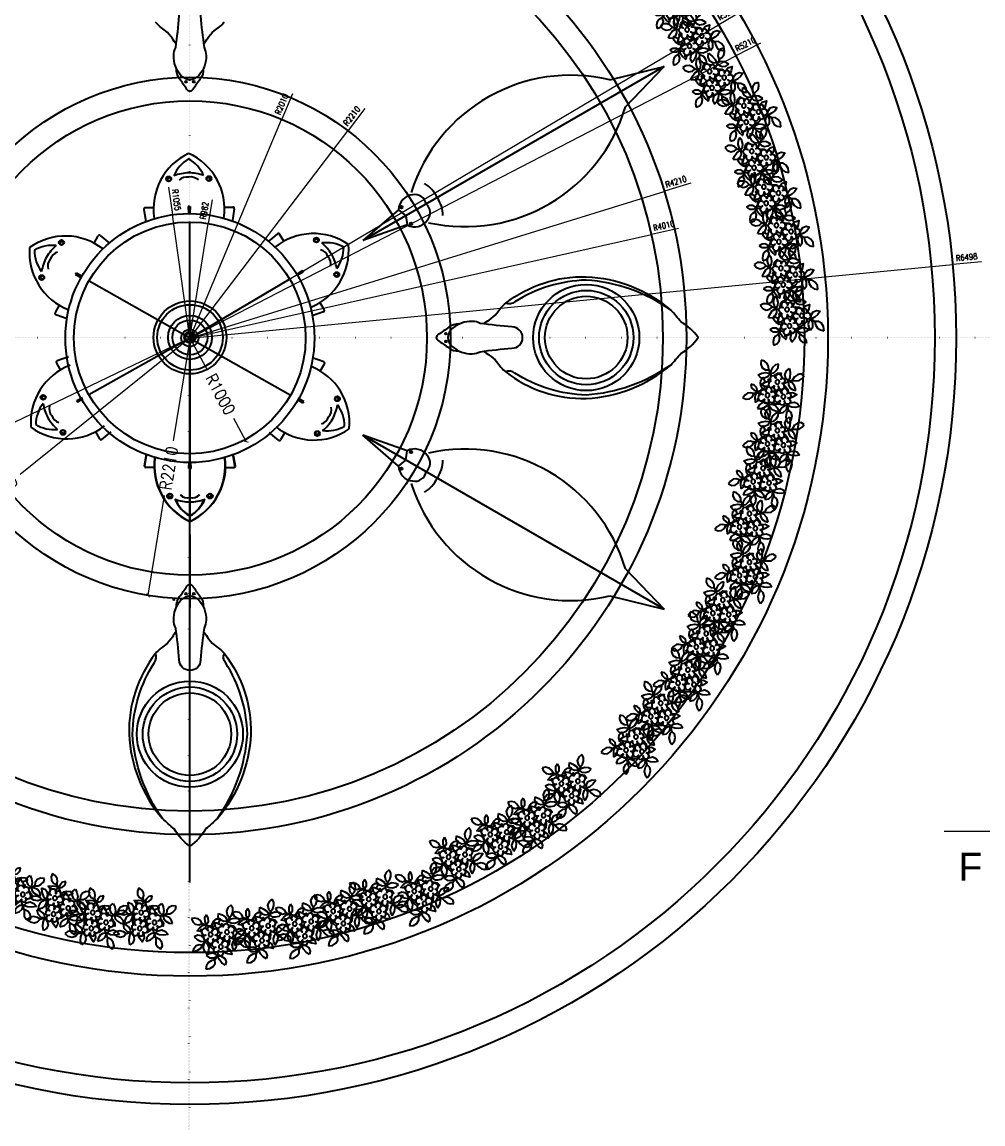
# Model space of a CAD drawing. Header units: millimetres. Extents: x -73920 to 111210, y -48963 to 87920.
# Drawn here: x 26769 to 34917, y 48602 to 57944 of the extents above; entities that cross this region are included whole.
import ezdxf
from ezdxf.lldxf.tags import DXFTag

# ---------------------------------------------------------------- set-up
doc = ezdxf.new("R2010")
doc.units = ezdxf.units.MM
doc.header["$LTSCALE"] = 100
doc.header["$MEASUREMENT"] = 0
doc.linetypes.add('DOT2', pattern=[0.125, 0, -0.125])
for name, color, linetype, lineweight in [('A-DIM', 76, 'Continuous', 0), ('Dim-Text', 4, 'Continuous', 15), ('HATCH', 8, 'Continuous', 9)]:
    doc.layers.add(name, color=color, linetype=linetype, lineweight=lineweight)
for name, color, linetype in [('A-HATCH', 251, 'Continuous'), ('LANDSCAPE', 41, 'Continuous'), ('pohon', 3, 'Continuous'), ('water', 150, 'DOT2')]:
    doc.layers.add(name, color=color, linetype=linetype)
doc.styles.add('DIM25', font='simplex.shx', dxfattribs={"width": 0.85, "height": 50})
doc.styles.add('DIM50', font='simplex.shx', dxfattribs={"width": 0.85, "height": 100})
doc.styles.add('MH text', font='arial.ttf', dxfattribs={"height": 15})
tags = doc.linetypes.add('DASHED2', pattern=[0.375, 0.25, -0.125]).pattern_tags.tags
tags[6:7] = [DXFTag(74, 4), DXFTag(75, 0), DXFTag(340, '0'), DXFTag(46, 1.0), DXFTag(50, 0.0), DXFTag(44, 0.0), DXFTag(45, 0.0)]
tags[4:5] = [DXFTag(74, 4), DXFTag(75, 0), DXFTag(340, '0'), DXFTag(46, 1.0), DXFTag(50, 0.0), DXFTag(44, 0.0), DXFTag(45, 0.0)]
doc.dimstyles.new('DIM25', dxfattribs={"dimtxt": 500, "dimasz": 1, "dimexe": 25, "dimexo": 20, "dimgap": 25, "dimtad": 1, "dimdec": 0, "dimzin": 0, "dimdsep": 46, "dimtxsty": 'DIM25', "dimblk": 'Tick', "dimcen": 0.09, "dimdle": 25, "dimclrd": 256, "dimclre": 256, "dimclrt": 1, "dimadec": 0, "dimazin": 0, "dimtfac": 1, "dimtdec": 0, "dimtix": 1, "dimtmove": 2, "dimatfit": 3, "dimldrblk": 'Tick', "dimfxl": 1, "dimtolj": 1, "dimtzin": 0, "dimlwd": 5, "dimarcsym": 0})
doc.dimstyles.new('DIM50', dxfattribs={"dimtxt": 50, "dimasz": 2, "dimexe": 25, "dimexo": 20, "dimgap": 50, "dimtad": 1, "dimdec": 0, "dimzin": 0, "dimdsep": 46, "dimtxsty": 'DIM50', "dimblk": 'Tick', "dimcen": 0.09, "dimdle": 25, "dimclrd": 256, "dimclre": 256, "dimclrt": 1, "dimadec": 0, "dimazin": 0, "dimtfac": 1, "dimtdec": 0, "dimtix": 1, "dimtmove": 2, "dimatfit": 3, "dimldrblk": 'Tick', "dimfxl": 1, "dimtolj": 1, "dimtzin": 0, "dimlwd": 5, "dimarcsym": 0})

# ---------------------------------------------------------------- blocks, each defined once
blk = doc.blocks.new('Tick')
at = {"const_width": 4}
blk.add_lwpolyline([(-7.1, -7.1), (7.1, 7.1)], dxfattribs=at)
blk = doc.blocks.new('*D8')
at = {"layer": 'A-DIM', "lineweight": 5, "transparency": 16777216}
for p, q in [((28214.8, 55276), (25217.7, 53837.2)), ((23316.7, 52924.6), (24795.5, 53634.5))]:
    blk.add_line(p, q, dxfattribs=at)
at = {"layer": 'DEFPOINTS', "color": 0, "lineweight": 25, "transparency": 16777216}
for p in [(28192.2, 55265.2), (23314.9, 52923.7)]:
    blk.add_point(p, dxfattribs=at)
at = {"layer": 'A-DIM', "lineweight": 5, "transparency": 16777216, "xscale": 2, "yscale": 2, "zscale": 2, "rotation": 205.6443982016792}
blk.add_blockref('Tick', (23314.9, 52923.7), dxfattribs=at)
at = {"layer": 'A-DIM', "color": 1, "transparency": 16777216, "insert": (25006.6, 53735.8), "char_height": 100, "attachment_point": 5, "rotation": 25.6444, "style": 'DIM50'}
blk.add_mtext('\\A1;R5410', dxfattribs=at)
blk = doc.blocks.new('*D9')
at = {"layer": 'A-DIM', "lineweight": 5, "transparency": 16777216}
for p, q in [((28211.7, 55280.8), (26753.6, 54108.9)), ((24912.2, 52628.8), (26388.6, 53815.5))]:
    blk.add_line(p, q, dxfattribs=at)
at = {"layer": 'DEFPOINTS', "color": 0, "lineweight": 25, "transparency": 16777216}
for p in [(28192.2, 55265.2), (24910.6, 52627.5)]:
    blk.add_point(p, dxfattribs=at)
at = {"layer": 'A-DIM', "lineweight": 5, "transparency": 16777216, "xscale": 2, "yscale": 2, "zscale": 2, "rotation": 218.7909745204203}
blk.add_blockref('Tick', (24910.6, 52627.5), dxfattribs=at)
at = {"layer": 'A-DIM', "color": 1, "transparency": 16777216, "insert": (26571.1, 53962.2), "char_height": 100, "attachment_point": 5, "rotation": 38.79097, "style": 'DIM50'}
blk.add_mtext('\\A1;R4210', dxfattribs=at)
blk = doc.blocks.new('*D10')
at = {"layer": 'A-DIM', "lineweight": 5, "transparency": 16777216}
for p, q in [((28196.2, 55289.8), (28050.7, 54392.5)), ((27838.6, 53085.4), (27975.7, 53930.2))]:
    blk.add_line(p, q, dxfattribs=at)
at = {"layer": 'DEFPOINTS', "color": 0, "lineweight": 25, "transparency": 16777216}
for p in [(28192.2, 55265.2), (27838.3, 53083.5)]:
    blk.add_point(p, dxfattribs=at)
at = {"layer": 'A-DIM', "lineweight": 5, "transparency": 16777216, "xscale": 2, "yscale": 2, "zscale": 2, "rotation": 260.7859781665856}
blk.add_blockref('Tick', (27838.3, 53083.5), dxfattribs=at)
at = {"layer": 'A-DIM', "color": 1, "transparency": 16777216, "insert": (28013.2, 54161.3), "char_height": 100, "attachment_point": 5, "rotation": 80.78598, "style": 'DIM50'}
blk.add_mtext('\\A1;R2210', dxfattribs=at)
blk = doc.blocks.new('*D11')
at = {"layer": 'A-DIM', "lineweight": 5, "transparency": 16777216}
for p, q in [((28180.3, 55287.1), (28339.7, 54994.2)), ((28669.3, 54388.6), (28563.6, 54582.8))]:
    blk.add_line(p, q, dxfattribs=at)
at = {"layer": 'DEFPOINTS', "color": 0, "lineweight": 25, "transparency": 16777216}
for p in [(28192.2, 55265.2), (28670.2, 54386.8)]:
    blk.add_point(p, dxfattribs=at)
at = {"layer": 'A-DIM', "lineweight": 5, "transparency": 16777216, "xscale": 2, "yscale": 2, "zscale": 2, "rotation": 298.5544709218597}
blk.add_blockref('Tick', (28670.2, 54386.8), dxfattribs=at)
at = {"layer": 'A-DIM', "color": 1, "transparency": 16777216, "insert": (28451.6, 54788.5), "char_height": 100, "attachment_point": 5, "rotation": 298.55447, "style": 'DIM50'}
blk.add_mtext('\\A1;R1000', dxfattribs=at)
blk = doc.blocks.new('A$C46902D6E')
at = {"layer": 'pohon', "linetype": 'Continuous'}
for points in [[(-0.0808, 0.1958), (-0.0521, 0.1862), (-0.033, 0.1623), (-0.0235, 0.1337), (-0.0569, 0.1432), (-0.076, 0.1671)], [(0.0386, 0.2531), (0.0482, 0.2244), (0.0434, 0.1958), (0.0243, 0.1719), (-0.0044, 0.1623), (-0.0091, 0.191), (-0.0044, 0.2149), (0.0147, 0.2387)], [(-0.291, 0.1241), (-0.2576, 0.1241), (-0.2289, 0.1098), (-0.2146, 0.0811), (-0.2146, 0.0524), (-0.2433, 0.0572), (-0.2672, 0.0716), (-0.2863, 0.0954)], [(-0.1668, 0.1384), (-0.1812, 0.1098), (-0.1907, 0.0763), (-0.1859, 0.0381), (-0.1573, 0.0572), (-0.1429, 0.0859), (-0.1429, 0.1145)], [(-0.0474, 0.0811), (-0.0665, 0.105), (-0.0951, 0.1145), (-0.1238, 0.1145), (-0.1477, 0.0954), (-0.1074, 0.0758), (-0.0851, 0.1055), (-0.0747, 0.0758)], [(0.0064, 0.0068), (0.0064, -0.0122), (-0.0125, -0.0217), (-0.0268, -0.0169), (-0.0363, 0.002), (-0.0268, 0.0163), (-0.041, 0.0115), (-0.06, 0.0163), (-0.0695, 0.0353), (-0.0647, 0.0542), (-0.0458, 0.0637), (-0.0268, 0.059), (-0.0458, 0.0685), (-0.0505, 0.0875), (-0.0458, 0.1017), (-0.0268, 0.1112), (-0.0078, 0.1017), (-0.003, 0.0827), (-0.003, 0.1064), (0.0112, 0.1207), (0.0349, 0.1207), (0.0492, 0.1064), (0.0492, 0.0827), (0.0349, 0.0685), (0.0539, 0.0732), (0.0681, 0.059), (0.0681, 0.04), (0.0539, 0.0305), (0.0349, 0.0353), (0.0539, 0.0258), (0.0587, 0.0068), (0.0539, -0.0122), (0.0349, -0.0169), (0.0159, -0.0122)], [(0.1199, 0.1193), (0.1151, 0.0859), (0.1007, 0.0572), (0.0769, 0.0286), (0.0625, 0.0572), (0.0673, 0.0859), (0.0864, 0.1098)], [(-0.2719, -0.024), (-0.2624, -0.0001), (-0.2385, 0.0238), (-0.2146, 0.0333), (-0.1859, 0.0381), (-0.1955, 0.0095), (-0.2146, -0.0097), (-0.2433, -0.024)], [(0.1294, -0.0622), (0.1294, -0.0335), (0.1199, -0.0049), (0.1007, 0.0142), (0.0769, 0.0286), (0.0721, -0.0001), (0.0816, -0.0288), (0.1007, -0.0479)], [(0.2059, 0.0286), (0.182, 0.0477), (0.1533, 0.0524), (0.1294, 0.0429), (0.1103, 0.0238), (0.1437, 0.0095), (0.1772, 0.0142)], [(-0.2433, -0.1195), (-0.205, -0.1291), (-0.1668, -0.1291), (-0.1334, -0.1195), (-0.1573, -0.0956), (-0.1859, -0.0861), (-0.2194, -0.0956)], [(0.0064, -0.1261), (0.0064, -0.1451), (-0.0125, -0.1546), (-0.0268, -0.1498), (-0.0363, -0.1308), (-0.0268, -0.1166), (-0.041, -0.1261), (-0.06, -0.1166), (-0.0695, -0.1024), (-0.0647, -0.0834), (-0.0458, -0.0691), (-0.0268, -0.0739), (-0.0458, -0.0644), (-0.0505, -0.0502), (-0.0458, -0.0312), (-0.0268, -0.0264), (-0.0078, -0.0312), (-0.003, -0.0502), (-0.003, -0.0312), (0.0112, -0.0169), (0.0349, -0.0169), (0.0492, -0.0312), (0.0492, -0.0502), (0.0349, -0.0644), (0.0539, -0.0596), (0.0681, -0.0739), (0.0681, -0.0929), (0.0539, -0.1071), (0.0349, -0.1024), (0.0539, -0.1071), (0.0587, -0.1261), (0.0539, -0.1451), (0.0349, -0.1546), (0.0159, -0.1451)], [(0.1437, -0.067), (0.1342, -0.1004), (0.1055, -0.1243), (0.0721, -0.1291), (0.0769, -0.1052), (0.0912, -0.0861), (0.1151, -0.0718)], [(-0.1907, -0.2485), (-0.205, -0.2198), (-0.1955, -0.1912), (-0.1764, -0.1673), (-0.1429, -0.153), (-0.1429, -0.1816), (-0.1477, -0.2103), (-0.1668, -0.2342)], [(-0.0617, -0.1912), (-0.0999, -0.1768), (-0.1238, -0.153), (-0.1334, -0.1195), (-0.1047, -0.1243), (-0.0808, -0.1386), (-0.0665, -0.1625)], [(0.0721, -0.2342), (0.0816, -0.2007), (0.0816, -0.1673), (0.0721, -0.1291), (0.0482, -0.153), (0.0386, -0.1864), (0.0482, -0.2151)], [(0.2202, -0.153), (0.1915, -0.1721), (0.1581, -0.1768), (0.1294, -0.1673), (0.1103, -0.1434), (0.1342, -0.1291), (0.1676, -0.1243), (0.1963, -0.1339)]]:
    blk.add_lwpolyline(points, close=True, dxfattribs=at)
for points in [[(-0.0794, 0.0404), (-0.076, 0.0429), (-0.0713, 0.0763), (-0.0856, 0.105), (-0.1095, 0.0763), (-0.1178, 0.052), (-0.1245, 0.0227)], [(-0.0044, 0.1623), (-0.0283, 0.1241), (-0.0474, 0.0811), (-0.0495, 0.0619)], [(0.0283, 0.1207), (0.0414, 0.1308), (0.0482, 0.1193), (0.0673, 0.1432), (0.0339, 0.148), (0.0052, 0.148), (-0.0235, 0.1337), (-0.0044, 0.1193), (0.0052, 0.1146)], [(0.0311, 0.1207), (0.0434, 0.1289), (0.053, 0.0907), (0.0507, 0.0724)], [(-0.2146, 0.0524), (-0.1651, 0.0277)], [(-0.1664, 0.0032), (-0.1764, -0.0001), (-0.1955, -0.024), (-0.1955, -0.0526), (-0.1822, -0.0496)], [(-0.1217, 0.0305), (-0.1075, 0.0447), (-0.0837, 0.0447), (-0.0695, 0.0305), (-0.0695, 0.0115), (-0.0837, -0.0027), (-0.0647, -0.0027), (-0.0505, -0.0122), (-0.0505, -0.0312), (-0.0647, -0.0454), (-0.0837, -0.0407), (-0.0695, -0.0454), (-0.06, -0.0644), (-0.0647, -0.0834), (-0.0837, -0.0929), (-0.1027, -0.0834), (-0.1122, -0.0691), (-0.1122, -0.0834), (-0.1312, -0.0929), (-0.1454, -0.0881), (-0.1549, -0.0691), (-0.1454, -0.0549), (-0.1597, -0.0644), (-0.1787, -0.0549), (-0.1881, -0.0407), (-0.1834, -0.0217), (-0.1692, -0.0075), (-0.1502, -0.0122), (-0.1644, -0.0027), (-0.1692, 0.0115), (-0.1644, 0.0305), (-0.1454, 0.0353), (-0.1264, 0.0305)], [(-0.134, 0.0324), (-0.1334, 0.0524), (-0.1178, 0.0534), (-0.1192, 0.033)], [(-0.0719, 0.0091), (-0.0665, -0.0001), (-0.0665, -0.0027)], [(-0.0447, 0.068), (-0.0438, 0.0632)], [(0.0078, 0.0041), (0.0004, -0.0001)], [(0.0402, 0.0339), (0.0398, 0.0328)], [(0.1103, 0.0238), (0.0721, 0.0286), (0.0543, 0.0241)], [(0.0571, 0.0004), (0.0577, -0.0001), (0.0673, -0.0335), (0.0625, -0.067), (0.0619, -0.0676)], [(-0.1484, -0.0569), (-0.1471, -0.0575)], [(-0.1429, -0.153), (-0.1143, -0.0909), (-0.1054, -0.0793)], [(-0.0928, -0.0883), (-0.0904, -0.0956), (-0.0665, -0.1195), (-0.0348, -0.1286)], [(-0.0773, -0.0428), (-0.0769, -0.0424)], [(-0.0533, -0.0748), (-0.0569, -0.0718), (-0.0617, -0.0712)], [(-0.0573, -0.038), (-0.0494, -0.0458)], [(-0.0494, -0.0456), (-0.0521, -0.0431)], [(-0.0505, -0.0155), (-0.0343, -0.0019)], [(0.0021, -0.026), (0.0004, -0.024), (-0.033, -0.0192), (-0.0505, -0.0242)], [(0.0204, -0.0169), (0.0216, -0.0136)], [(-0.0344, -0.1345), (-0.0378, -0.1386), (-0.0426, -0.1673), (-0.0283, -0.2007), (-0.0044, -0.1721), (0.0137, -0.1405)], [(0.1103, -0.1434), (0.0583, -0.1274)]]:
    blk.add_lwpolyline(points, dxfattribs=at)
for points in [[(0.0004, 0.0277, -0.098476), (-0.0065, 0.0291, -0.098485), (-0.0123, 0.033, -0.098498), (-0.0162, 0.0388, -0.098507), (-0.0175, 0.0457, -0.098507), (-0.0162, 0.0525, -0.098498), (-0.0123, 0.0584, -0.098485), (-0.0065, 0.0622, -0.098476), (0.0004, 0.0636, -0.098476), (0.0073, 0.0622, -0.098485), (0.0131, 0.0584, -0.098498), (0.017, 0.0525, -0.098507), (0.0184, 0.0457, -0.098507), (0.017, 0.0388, -0.098498), (0.0131, 0.033, -0.098485), (0.0073, 0.0291, -0.098476)], [(-0.1195, -0.0462, -0.098476), (-0.1264, -0.0449, -0.098485), (-0.1322, -0.041, -0.098498), (-0.1361, -0.0352, -0.098507), (-0.1374, -0.0283, -0.098507), (-0.1361, -0.0214, -0.098498), (-0.1322, -0.0156, -0.098485), (-0.1264, -0.0117, -0.098476), (-0.1195, -0.0104, -0.098476), (-0.1126, -0.0117, -0.098485), (-0.1068, -0.0156, -0.098498), (-0.1029, -0.0214, -0.098507), (-0.1015, -0.0283, -0.098507), (-0.1029, -0.0352, -0.098498), (-0.1068, -0.041, -0.098485), (-0.1126, -0.0449, -0.098476)], [(0.0004, -0.1075, -0.098476), (-0.0065, -0.1061, -0.098485), (-0.0123, -0.1022, -0.098498), (-0.0162, -0.0964, -0.098507), (-0.0175, -0.0895, -0.098507), (-0.0162, -0.0826, -0.098498), (-0.0123, -0.0768, -0.098485), (-0.0065, -0.0729, -0.098476), (0.0004, -0.0716, -0.098476), (0.0073, -0.0729, -0.098485), (0.0131, -0.0768, -0.098498), (0.017, -0.0826, -0.098507), (0.0184, -0.0895, -0.098507), (0.017, -0.0964, -0.098498), (0.0131, -0.1022, -0.098485), (0.0073, -0.1061, -0.098476)]]:
    blk.add_lwpolyline(points, format="xyb", close=True, dxfattribs=at)
blk = doc.blocks.new('*D122')
at = {"layer": 'A-HATCH', "lineweight": 5, "transparency": 16777216}
for p, q in [((28191.2, 55326.9), (28190.2, 55326.9)), ((28193.2, 55326.9), (28194.2, 55326.9))]:
    blk.add_line(p, q, dxfattribs=at)
at = {"layer": 'A-HATCH', "lineweight": -2, "transparency": 16777216}
blk.add_line((28192.2, 55293.8), (28192.2, 55351.9), dxfattribs=at)
blk.add_line((28192.2, 55293.8), (28192.2, 55351.9), dxfattribs=at)
at = {"layer": 'DEFPOINTS', "color": 0, "lineweight": 25, "transparency": 16777216}
for p in [(28192.2, 55326.9), (28192.2, 55273.8), (28192.2, 55273.8)]:
    blk.add_point(p, dxfattribs=at)
at = {"layer": 'A-HATCH', "lineweight": 5, "transparency": 16777216}
blk.add_blockref('Tick', (28192.2, 55326.9), dxfattribs=at)
at = {"layer": 'A-HATCH', "lineweight": 5, "transparency": 16777216, "rotation": 180}
blk.add_blockref('Tick', (28192.2, 55326.9), dxfattribs=at)
at = {"layer": 'A-HATCH', "color": 1, "transparency": 16777216, "insert": (28192.2, 55376.9), "char_height": 50, "attachment_point": 5, "style": 'DIM25'}
blk.add_mtext('\\A1;0', dxfattribs=at)
blk = doc.blocks.new('*D157')
at = {"layer": 'DEFPOINTS', "color": 0, "linetype": 'ByBlock', "lineweight": 25, "transparency": 16777216}
for p in [(34660.2, 55888.8), (28192.2, 55265.2)]:
    blk.add_point(p, dxfattribs=at)
at = {"layer": 'water', "linetype": 'ByBlock', "lineweight": 5, "transparency": 16777216}
for p, q in [((28192.2, 55265.2), (34660.2, 55888.8)), ((34903.3, 55912.2), (34661.1, 55888.9))]:
    blk.add_line(p, q, dxfattribs=at)
at = {"layer": 'water', "linetype": 'ByBlock', "lineweight": 5, "transparency": 16777216, "rotation": 185.5073156353078}
blk.add_blockref('Tick', (34660.2, 55888.8), dxfattribs=at)
at = {"layer": 'water', "color": 1, "linetype": 'ByBlock', "lineweight": 25, "transparency": 16777216, "insert": (34777.9, 55950.4), "char_height": 50, "attachment_point": 5, "rotation": 5.50732, "style": 'DIM25'}
blk.add_mtext('\\A1;R6498', dxfattribs=at)
blk = doc.blocks.new('*D260')
at = {"layer": 'DEFPOINTS', "color": 0, "linetype": 'ByBlock', "lineweight": 25, "transparency": 16777216}
for p in [(29532.6, 57022.6), (28192.2, 55265.2)]:
    blk.add_point(p, dxfattribs=at)
at = {"layer": 'water', "linetype": 'ByBlock', "lineweight": 5, "transparency": 16777216}
for p, q in [((29675.8, 57210.4), (29533.2, 57023.4)), ((28192.2, 55265.2), (29532.6, 57022.6))]:
    blk.add_line(p, q, dxfattribs=at)
at = {"layer": 'water', "linetype": 'ByBlock', "lineweight": 5, "transparency": 16777216, "rotation": 232.6674385913243}
blk.add_blockref('Tick', (29532.6, 57022.6), dxfattribs=at)
at = {"layer": 'water', "color": 1, "linetype": 'ByBlock', "lineweight": 25, "transparency": 16777216, "insert": (29565, 57147.6), "char_height": 50, "attachment_point": 5, "rotation": 52.66744, "style": 'DIM25'}
blk.add_mtext('\\A1;R2210', dxfattribs=at)
blk = doc.blocks.new('*D261')
at = {"layer": 'DEFPOINTS', "color": 0, "linetype": 'ByBlock', "lineweight": 25, "transparency": 16777216}
for p in [(28970.1, 57118.8), (28192.2, 55265.2)]:
    blk.add_point(p, dxfattribs=at)
at = {"layer": 'water', "linetype": 'ByBlock', "lineweight": 5, "transparency": 16777216}
for p, q in [((29061.5, 57336.5), (28970.5, 57119.7)), ((28192.2, 55265.2), (28970.1, 57118.8))]:
    blk.add_line(p, q, dxfattribs=at)
at = {"layer": 'water', "linetype": 'ByBlock', "lineweight": 5, "transparency": 16777216, "rotation": 247.2335997851395}
blk.add_blockref('Tick', (28970.1, 57118.8), dxfattribs=at)
at = {"layer": 'water', "color": 1, "linetype": 'ByBlock', "lineweight": 25, "transparency": 16777216, "insert": (28970.1, 57247.9), "char_height": 50, "attachment_point": 5, "rotation": 67.2336, "style": 'DIM25'}
blk.add_mtext('\\A1;R2010', dxfattribs=at)
blk = doc.blocks.new('*D262')
at = {"layer": 'DEFPOINTS', "color": 0, "linetype": 'ByBlock', "lineweight": 25, "transparency": 16777216}
for p in [(32105.2, 56142.7), (28192.2, 55265.2)]:
    blk.add_point(p, dxfattribs=at)
at = {"layer": 'water', "linetype": 'ByBlock', "lineweight": 5, "transparency": 16777216}
for p, q in [((32335.7, 56194.4), (32106.2, 56142.9)), ((28192.2, 55265.2), (32105.2, 56142.7))]:
    blk.add_line(p, q, dxfattribs=at)
at = {"layer": 'water', "linetype": 'ByBlock', "lineweight": 5, "transparency": 16777216, "rotation": 192.6403842449952}
blk.add_blockref('Tick', (32105.2, 56142.7), dxfattribs=at)
at = {"layer": 'water', "color": 1, "linetype": 'ByBlock', "lineweight": 25, "transparency": 16777216, "insert": (32210.5, 56217.6), "char_height": 50, "attachment_point": 5, "rotation": 12.64038, "style": 'DIM25'}
blk.add_mtext('\\A1;R4010', dxfattribs=at)
blk = doc.blocks.new('*D263')
at = {"layer": 'DEFPOINTS', "color": 0, "linetype": 'ByBlock', "lineweight": 25, "transparency": 16777216}
for p in [(32214.6, 56508.7), (28192.2, 55265.2)]:
    blk.add_point(p, dxfattribs=at)
at = {"layer": 'water', "linetype": 'ByBlock', "lineweight": 5, "transparency": 16777216}
for p, q in [((32440.2, 56578.4), (32215.6, 56509)), ((28192.2, 55265.2), (32214.6, 56508.7))]:
    blk.add_line(p, q, dxfattribs=at)
at = {"layer": 'water', "linetype": 'ByBlock', "lineweight": 5, "transparency": 16777216, "rotation": 197.1788434607118}
blk.add_blockref('Tick', (32214.6, 56508.7), dxfattribs=at)
at = {"layer": 'water', "color": 1, "linetype": 'ByBlock', "lineweight": 25, "transparency": 16777216, "insert": (32313.6, 56591.6), "char_height": 50, "attachment_point": 5, "rotation": 17.17884, "style": 'DIM25'}
blk.add_mtext('\\A1;R4210', dxfattribs=at)
blk = doc.blocks.new('*D264')
at = {"layer": 'DEFPOINTS', "color": 0, "linetype": 'ByBlock', "lineweight": 25, "transparency": 16777216}
for p in [(32820.6, 57657.7), (28192.2, 55265.2)]:
    blk.add_point(p, dxfattribs=at)
at = {"layer": 'water', "linetype": 'ByBlock', "lineweight": 5, "transparency": 16777216}
for p, q in [((33030.4, 57766.1), (32821.5, 57658.2)), ((28192.2, 55265.2), (32820.6, 57657.7))]:
    blk.add_line(p, q, dxfattribs=at)
at = {"layer": 'water', "linetype": 'ByBlock', "lineweight": 5, "transparency": 16777216, "rotation": 207.3355566518453}
blk.add_blockref('Tick', (32820.6, 57657.7), dxfattribs=at)
at = {"layer": 'water', "color": 1, "linetype": 'ByBlock', "lineweight": 25, "transparency": 16777216, "insert": (32903.4, 57756.8), "char_height": 50, "attachment_point": 5, "rotation": 27.33556, "style": 'DIM25'}
blk.add_mtext('\\A1;R5210', dxfattribs=at)
blk = doc.blocks.new('*D265')
at = {"layer": 'DEFPOINTS', "color": 0, "linetype": 'ByBlock', "lineweight": 25, "transparency": 16777216}
for p in [(32675.6, 57919.6), (28192.2, 55265.2)]:
    blk.add_point(p, dxfattribs=at)
at = {"layer": 'water', "linetype": 'ByBlock', "lineweight": 5, "transparency": 16777216}
for p, q in [((32878.8, 58039.9), (32676.4, 57920.1)), ((28192.2, 55265.2), (32675.6, 57919.6))]:
    blk.add_line(p, q, dxfattribs=at)
at = {"layer": 'water', "linetype": 'ByBlock', "lineweight": 5, "transparency": 16777216, "rotation": 210.6283565757741}
blk.add_blockref('Tick', (32675.6, 57919.6), dxfattribs=at)
at = {"layer": 'water', "color": 1, "linetype": 'ByBlock', "lineweight": 25, "transparency": 16777216, "insert": (32752.6, 58023.3), "char_height": 50, "attachment_point": 5, "rotation": 30.62836, "style": 'DIM25'}
blk.add_mtext('\\A1;R5210', dxfattribs=at)
blk = doc.blocks.new('*D266')
at = {"layer": 'DEFPOINTS', "color": 0, "linetype": 'ByBlock', "lineweight": 25, "transparency": 16777216}
for p in [(28347.7, 56236.3), (28191.5, 55266.4)]:
    blk.add_point(p, dxfattribs=at)
at = {"layer": 'water', "linetype": 'ByBlock', "lineweight": 5, "transparency": 16777216}
for p, q in [((28380.1, 56437.5), (28347.9, 56237.3)), ((28191.5, 55266.4), (28347.7, 56236.3))]:
    blk.add_line(p, q, dxfattribs=at)
at = {"layer": 'water', "linetype": 'ByBlock', "lineweight": 5, "transparency": 16777216, "rotation": 260.8528147953811}
blk.add_blockref('Tick', (28347.7, 56236.3), dxfattribs=at)
at = {"layer": 'water', "color": 1, "linetype": 'ByBlock', "lineweight": 25, "transparency": 16777216, "insert": (28314.7, 56345.8), "char_height": 50, "attachment_point": 5, "rotation": 80.85281, "style": 'DIM25'}
blk.add_mtext('\\A1;R982', dxfattribs=at)
blk = doc.blocks.new('*D267')
at = {"layer": 'DEFPOINTS', "color": 0, "linetype": 'ByBlock', "lineweight": 25, "transparency": 16777216}
for p in [(28044.9, 56310.3), (28192.2, 55265.2)]:
    blk.add_point(p, dxfattribs=at)
at = {"layer": 'water', "linetype": 'ByBlock', "lineweight": 5, "transparency": 16777216}
for p, q in [((28011.9, 56544.1), (28044.7, 56311.3)), ((28192.2, 55265.2), (28044.9, 56310.3))]:
    blk.add_line(p, q, dxfattribs=at)
at = {"layer": 'water', "linetype": 'ByBlock', "lineweight": 5, "transparency": 16777216, "rotation": 278.0254930584759}
blk.add_blockref('Tick', (28044.9, 56310.3), dxfattribs=at)
at = {"layer": 'water', "color": 1, "linetype": 'ByBlock', "lineweight": 25, "transparency": 16777216, "insert": (28077.8, 56435.2), "char_height": 50, "attachment_point": 5, "rotation": 278.02549, "style": 'DIM25'}
blk.add_mtext('\\A1;R1055', dxfattribs=at)

msp = doc.modelspace()

# ---------------------------------------------------------------- linework, layer by layer
at = {"layer": 'A-HATCH', "color": 1, "linetype": 'DOT2'}
for p, q in [((28192.22002348, 42339.52866915), (28192.22002348, 66089.92482436)), ((28183.14787043, 6001.92580437), (28183.14787043, 55270.30105613))]:
    msp.add_line(p, q, dxfattribs=at)
at = {"layer": 'HATCH'}
msp.add_line((34588.80747633, 51084.4487087), (37309.32486802, 51084.4487087), dxfattribs=at)
at = {"layer": 'LANDSCAPE'}
for points in [[(28055.22941767, 57660.94360463, -0.1275619677), (28072.53565726, 57727.67443281, 0.0149059097), (28102.53565726, 57997.58036304, -1), (28282.53565726, 57997.58036304, 0.0149059097), (28312.53565726, 57727.67443281, -0.1275619677), (28329.84189685, 57660.94360463, -0.1899156137), (28268.65953514, 57491.47499756, -0.1942838663), (28192.53565726, 57453.58244049, -0.1942838663), (28116.41177938, 57491.47499756, -0.1899156137)], [(30946.68033853, 55570.66066095, -0.3000973777), (30869.77437156, 55560.81460884, -0.1714828018), (31553.0624369, 55785.20558901, -0.167497846), (32268.89930252, 55501.95093158, 0.1393807645), (31553.0624369, 55755.98600235, 0.1371064545)], [(30586.68129129, 55131.71484583, 0.1275619677), (30653.41211947, 55149.02108542, -0.0149059097), (30923.3180497, 55179.02108542, 1), (30923.3180497, 55359.02108542, -0.0149059097), (30653.41211947, 55389.02108542, 0.1275619677), (30586.68129129, 55406.32732501, 0.1899156137), (30417.21268422, 55345.1449633, 0.1942838663), (30379.32012715, 55269.02108542, 0.1942838663), (30417.21268422, 55192.89720754, 0.1899156137)], [(30946.68033853, 54967.38150989, 0.3000973777), (30869.77437156, 54977.227562, 0.1714828018), (31553.0624369, 54752.83658183, 0.167497846), (32268.89930252, 55036.09123926, -0.1393807645), (31553.0624369, 54782.05616849, -0.1371064545)], [(28329.84189685, 52873.27291733, -0.1275619677), (28312.53565726, 52806.54208914, 0.0149059097), (28282.53565726, 52536.63615891, -1), (28102.53565726, 52536.63615891, 0.0149059097), (28072.53565726, 52806.54208914, -0.1275619677), (28055.22941767, 52873.27291733, -0.1899156137), (28116.41177938, 53042.74152439, -0.1942838663), (28192.53565726, 53080.63408146, -0.1942838663), (28268.65953514, 53042.74152439, -0.1899156137)], [(27890.89608173, 52513.27387008, 0.3000973777), (27900.74213384, 52590.17983705, 0.1714828018), (27676.35115367, 51906.89177171, 0.167497846), (27959.60581111, 51191.05490609, -0.1393807645), (27705.57074033, 51906.89177171, -0.1371064545)], [(28494.17523279, 52513.27387008, -0.3000973777), (28484.32918068, 52590.17983705, -0.1714828018), (28708.72016085, 51906.89177171, -0.167497846), (28425.46550342, 51191.05490609, 0.1393807645), (28679.50057419, 51906.89177171, 0.1371064545)]]:
    msp.add_lwpolyline(points, format="xyb", close=True, dxfattribs=at)
for points in [[(28076.55569245, 57756.77348966, -0.0395976592), (28044.20202557, 57804.21890212, 0.0811891049), (27986.31041619, 57869.16712188, -0.0685083897), (27900.74213384, 57944.0366849)], [(28308.51562207, 57756.77348966, 0.0395976592), (28340.86928895, 57804.21890212, -0.0811891049), (28398.76089833, 57869.16712188, 0.0685083897), (28484.32918068, 57944.0366849)], [(28305.80105085, 57547.6231869, -0.185126871), (28280.2697771, 57461.48184621, 0.0035752934), (28217.49812964, 57372.93471481, -0.2144218854), (28192.53565726, 57355.81760073, -0.2144218854), (28167.57318489, 57372.93471481, 0.0035752934), (28104.80153742, 57461.48184621, -0.185126871), (28079.27026367, 57547.6231869, -5.4017009762)], [(30682.51117632, 55385.00105023, -0.0395976592), (30729.95658877, 55417.35471711, 0.0811891049), (30794.90480854, 55475.24632649, -0.0685083897), (30869.77437155, 55560.81460884)], [(32268.89930252, 55036.09123926, 0.0201695103), (32356.70161508, 55136.72997839, 0.1219330854), (32501.82914867, 55269.02108542, 0.1219330854), (32356.70161508, 55401.31219245, 0.0201695103), (32268.89930252, 55501.95093157)], [(30473.36087356, 55382.28647901, 0.185126871), (30387.21953287, 55356.75520526, -0.0035752934), (30298.67240147, 55293.98355779, 0.2144218854), (30281.55528739, 55269.02108542, 0.2144218854), (30298.67240147, 55244.05861305, -0.0035752934), (30387.21953287, 55181.28696558, 0.185126871), (30473.36087356, 55155.75569183, 5.4017009762)], [(30682.51117632, 55153.04112061, 0.0395976592), (30729.95658877, 55120.68745373, -0.0811891049), (30794.90480854, 55062.79584435, 0.0685083897), (30869.77437155, 54977.227562)], [(28079.27026367, 52986.59333505, -0.185126871), (28104.80153742, 53072.73467575, 0.0035752934), (28167.57318489, 53161.28180714, -0.2144218854), (28192.53565726, 53178.39892123, -0.2144218854), (28217.49812963, 53161.28180714, 0.0035752934), (28280.2697771, 53072.73467575, -0.185126871), (28305.80105085, 52986.59333505, -5.4017009762)], [(28076.55569245, 52777.4430323, 0.0395976592), (28044.20202557, 52729.99761984, -0.0811891049), (27986.31041619, 52665.04940008, 0.0685083897), (27900.74213384, 52590.17983706)], [(28308.51562207, 52777.4430323, -0.0395976592), (28340.86928895, 52729.99761984, 0.0811891049), (28398.76089833, 52665.04940008, -0.0685083897), (28484.32918068, 52590.17983706)], [(28425.46550342, 51191.05490609, -0.0201695103), (28324.82676429, 51103.25259353, -0.1219330854), (28192.53565726, 50958.12505994, -0.1219330854), (28060.24455023, 51103.25259353, -0.0201695103), (27959.60581111, 51191.05490609)]]:
    msp.add_lwpolyline(points, format="xyb", dxfattribs=at)
for centre, radius in [((28192.22011944, 55265.16308802), 6497.92754515), ((28192.22002348, 55266.96004491), 6316.20420353), ((28192.22011944, 55265.16308802), 5410.21648926), ((28192.22011944, 55265.16308802), 5210.21648926), ((28192.22252356, 55265.15867021), 4210.21648925), ((28192.22252356, 55265.15867021), 4010.21648928), ((28159.39287816, 57437.41831887), 7.16654732), ((28225.67843637, 57437.41831887), 7.16654732), ((31553.0624369, 55269.02108542), 450), ((31553.0624369, 55269.02108542), 400), ((31553.0624369, 55269.02108542), 350), ((28192.22011944, 55265.16308802), 72.96913137), ((30363.15600553, 55302.16386452), 7.16654732), ((30363.15600553, 55235.87830632), 7.16654732), ((28159.39287816, 53096.79820308), 7.16654732), ((28225.67843636, 53096.79820308), 7.16654732), ((28192.53565726, 51906.89177171), 450), ((28192.53565726, 51906.89177171), 400), ((28192.53565726, 51906.89177171), 350)]:
    msp.add_circle(centre, radius, dxfattribs=at)
at = {"layer": 'water', "color": 2, "linetype": 'ByBlock', "lineweight": 25}
for p, q in [((32212.57498452, 57566.45435268), (29657.65038531, 56091.36794757)), ((31753.92536516, 57454.0450215), (32212.57498452, 57566.45435268)), ((31885.90083841, 57225.45679647), (32212.57498452, 57566.45435268)), ((29961.30169435, 56352.81841288), (29657.65038531, 56091.36794757)), ((29961.30169435, 56352.81841288), (30022.94148232, 56301.90439826)), ((30022.94148232, 56301.90439826), (30035.89878462, 56223.61246243)), ((30035.89878462, 56223.61246243), (29657.65038531, 56091.36794757)), ((28192.22002348, 50649.84570613), (28192.22002348, 55266.96004491)), ((29961.30169435, 54180.01220813), (29657.65038531, 54441.46267345)), ((30035.89878462, 54309.21815859), (29657.65038531, 54441.46267345)), ((32212.57498452, 52966.37626833), (29657.65038531, 54441.46267345)), ((30022.94148232, 54230.92622275), (30035.89878462, 54309.21815859)), ((29961.30169435, 54180.01220813), (30022.94148232, 54230.92622275)), ((28192.22002348, 53600.01851636), (28192.22002348, 52979.86596276)), ((31885.90083841, 53307.37382454), (32212.57498452, 52966.37626833)), ((31753.92536516, 53078.78559952), (32212.57498452, 52966.37626833))]:
    msp.add_line(p, q, dxfattribs=at)
at = {"layer": 'water', "color": 40, "linetype": 'ByBlock'}
for p, q in [((27801.37098401, 56355.24387318), (27819.48131462, 56255.31076376)), ((27883.53700002, 56369.99755691), (27812.57684264, 56369.42313414)), ((28184.90765729, 56380.25841535), (28176.61473762, 56380.19128413)), ((28176.61473762, 56380.19128413), (28179.84450445, 56325.62914413)), ((28184.90765729, 56380.25841535), (28193.20057695, 56380.32554657)), ((28193.20057695, 56380.32554657), (28190.85453701, 56325.71827039)), ((28486.40493255, 56374.87777535), (28557.36508993, 56375.45219813)), ((28568.79902735, 56361.45620641), (28552.30888195, 56261.243006)), ((28192.22559644, 55270.30160215), (28192.22002348, 56252.67320367)), ((28934.58442283, 56149.02861958), (28857.20967651, 56083.24291395)), ((28988.55573252, 56085.34170491), (28952.47148901, 56146.44490668)), ((27379.99930585, 56069.5127468), (27414.87410908, 56131.31421925)), ((27432.70686642, 56134.24943215), (27511.36122875, 56069.99912695)), ((27225.04215124, 55810.82792214), (27220.9664283, 55803.60535295)), ((27220.9664283, 55803.60535295), (27269.87616925, 55779.20666947)), ((27225.04215124, 55810.82792214), (27229.11787419, 55818.05049132)), ((27229.11787419, 55818.05049132), (27275.28727223, 55788.79565924)), ((29144.35648234, 55836.89734754), (29098.77173215, 55806.73961112)), ((29152.79061619, 55822.61541914), (29104.37048941, 55797.2589636)), ((29148.57354927, 55829.75638334), (29144.35648234, 55836.89734754)), ((29148.57354927, 55829.75638334), (29152.79061619, 55822.61541914)), ((28192.22002348, 55265.16249645), (27338.84624827, 55748.52207435)), ((28192.21789213, 55265.16129779), (29036.41528268, 55765.45788941)), ((27083.7076783, 55544.45576699), (27048.83287507, 55482.65429455)), ((29295.1226017, 55566.21713861), (29331.20684521, 55505.11393684)), ((27055.53884715, 55465.87178439), (27151.19831259, 55431.75614128)), ((29324.83243548, 55488.20270952), (29229.86285781, 55452.21118622)), ((28192.22002348, 55265.16249645), (27334.93240459, 54783.02917139)), ((28192.21789213, 55265.16129779), (29041.22856791, 54783.48557462)), ((28192.22002348, 55270.30105613), (28192.22002348, 53710.6605571)), ((28192.22002348, 55270.30105613), (28192.22002348, 53710.6605571)), ((27095.72802756, 54996.08720372), (27060.85322433, 55057.88867617)), ((27067.55919642, 55074.67118633), (27163.21866186, 55108.78682944)), ((29326.92175304, 55063.5548559), (29231.60261671, 55098.61013627)), ((29297.98101944, 54985.25185909), (29333.4622606, 55046.7071715)), ((27232.98677756, 54736.93761777), (27281.89651851, 54761.33630125)), ((27241.13822345, 54722.49247939), (27287.30762149, 54751.74731148)), ((29149.88569194, 54713.10121658), (29104.00639663, 54742.80893909)), ((29158.17888331, 54727.46544539), (29109.51159327, 54752.34421939)), ((27237.06250051, 54729.71504858), (27232.98677756, 54736.93761777)), ((27237.06250051, 54729.71504858), (27241.13822345, 54722.49247939)), ((29154.03228763, 54720.28333099), (29149.88569194, 54713.10121658)), ((29154.03228763, 54720.28333099), (29158.17888331, 54727.46544539)), ((27392.01965512, 54471.03022391), (27426.89445835, 54409.22875147)), ((27444.72721568, 54406.29353856), (27523.38157802, 54470.54384377)), ((28943.19515936, 54398.92089943), (28865.17682786, 54463.94205278)), ((28996.53717699, 54463.13580834), (28961.05593583, 54401.68049594)), ((27806.82631851, 54182.23046492), (27824.12712334, 54282.30689864)), ((27810.16054109, 54182.23046492), (27827.46134592, 54282.30689864)), ((28574.27950587, 54182.23046492), (28556.97870104, 54282.30689864)), ((28577.61372845, 54182.23046492), (28560.31292362, 54282.30689864)), ((28182.25972082, 54160.32137156), (28185.04771555, 54214.90786807)), ((28185.5939434, 54160.32137156), (28188.38193813, 54214.90786807)), ((28198.84610356, 54160.32137156), (28196.05810883, 54214.90786807)), ((28202.18032615, 54160.32137156), (28199.39233142, 54214.90786807)), ((27889.10906974, 54168.14237702), (27818.14658742, 54168.14237702)), ((27892.44329232, 54168.14237702), (27821.48081, 54168.14237702)), ((28190.55291219, 54160.32137156), (28182.25972082, 54160.32137156)), ((28193.88713477, 54160.32137156), (28185.5939434, 54160.32137156)), ((28190.55291219, 54160.32137156), (28198.84610356, 54160.32137156)), ((28193.88713477, 54160.32137156), (28202.18032615, 54160.32137156)), ((28491.99675464, 54168.14237702), (28562.95923696, 54168.14237702)), ((28495.33097722, 54168.14237702), (28566.29345954, 54168.14237702))]:
    msp.add_line(p, q, dxfattribs=at)
at = {"layer": 'water', "color": 1, "linetype": 'DOT2'}
msp.add_line((16428.04286922, 55270.30105613), (39957.66775231, 55270.30105613), dxfattribs=at)
at = {"layer": 'water', "color": 0, "linetype": 'DASHED2', "ltscale": 0.5}
for radius in [2210.21648928, 2010.21648929]:
    msp.add_circle((28192.22011944, 55265.16308802), radius, dxfattribs=at)
at = {"layer": 'water', "color": 40, "linetype": 'ByBlock'}
for centre, radius in [((28012.55581105, 56614.3910995), 21.30273804), ((28016.86095594, 56610.72903789), 13.98392571), ((28353.44655514, 56617.15061151), 21.30273804), ((28349.20125936, 56613.41933405), 13.98392571), ((28192.22011944, 55265.16308802), 1055.44376851), ((28191.53867587, 55266.41531051), 982.38142672), ((27103.6956508, 56075.02160018), 21.30273804), ((27104.8140552, 56069.481371), 13.98392571), ((29264.69747211, 56096.28688297), 21.30273804), ((29263.68831069, 56090.72571753), 13.98392571), ((26936.15800626, 55778.12893949), 21.30273804), ((26941.47869751, 55780.03556278), 13.98392571), ((29438.04523619, 55802.74869636), 21.30273804), ((29432.68805478, 55804.55024432), 13.98392571), ((28192.85531076, 55270.30105613), 308.91430003), ((28192.85531076, 55270.30105613), 277.38419107), ((28192.85531076, 55270.30105613), 186.09155337), ((28192.85531076, 55270.30105613), 147.47453435), ((28192.85531076, 55270.30105613), 47.74411471), ((28192.85531076, 55270.30105613), 47.74411471), ((28192.85531076, 55270.30105613), 47.74411471), ((28192.85531076, 55270.30105613), 36.95625506), ((26948.17835552, 54762.41403123), 21.30273804), ((26953.49904677, 54760.50740794), 13.98392571), ((29443.2242045, 54750.13811119), 21.30273804), ((29437.88500968, 54748.28393579), 13.98392571), ((27115.71600006, 54465.52137054), 21.30273804), ((27116.83440447, 54471.06159971), 13.98392571), ((29272.77324799, 54454.9083943), 21.30273804), ((29271.70941357, 54460.45936035), 13.98392571), ((28020.10195567, 53924.80121508), 21.30273804), ((28023.43617826, 53924.80121508), 21.30273804), ((28024.37731608, 53928.49800573), 13.98392571), ((28027.71153866, 53928.49800573), 13.98392571), ((28361.0038687, 53924.80121508), 21.30273804), ((28356.7285083, 53928.49800573), 13.98392571), ((28364.33809129, 53924.80121508), 21.30273804), ((28360.06273089, 53928.49800573), 13.98392571)]:
    msp.add_circle(centre, radius, dxfattribs=at)
at = {"layer": 'water', "color": 2, "linetype": 'ByBlock', "lineweight": 25}
for centre, radius in [((29985.61494431, 56374.99441728), 10.72272373), ((29985.61494431, 56374.99441728), 5.24434264), ((30067.26039277, 56233.58035235), 10.72272373), ((30067.26039277, 56233.58035235), 5.24434264), ((30067.26039277, 54299.25026867), 10.72272373), ((30067.26039277, 54299.25026867), 5.24434264), ((29985.61494431, 54157.83620373), 10.72272373), ((29985.61494431, 54157.83620373), 5.24434264)]:
    msp.add_circle(centre, radius, dxfattribs=at)
for centre, radius, start, end in [((31423.11875856, 56072.77581656), 1420.33011215, 76.53164648095, 162.51238791566), ((30524.28331417, 57629.60447388), 1420.33011215, 257.48761208443, 343.46835351911), ((30049.60277425, 56347.71871723), 261.91718385, 24.2963648541, 59.9267059869), ((30092.02025338, 56348.92952203), 130.77639369, 94.6657273101, 178.2959471617), ((30101.96655405, 56387.81210938), 93.74812978, 8.361145292, 103.3598357305), ((30075.63285859, 56302.63328863), 261.91718385, 0.0732940133, 35.7036351458), ((30136.53664462, 56327.9349561), 93.74812978, 316.6401642696, 51.6388547081), ((30097.89018587, 56338.76250072), 130.77639369, 241.7040528381, 325.3342726899), ((30097.89018587, 54194.0681203), 130.77639369, 34.6657273101, 118.295947162), ((30524.28331417, 52903.22614713), 1420.33011215, 16.53164648089, 102.51238791557), ((30136.53664462, 54204.89566492), 93.74812978, 308.3611452919, 43.3598357306), ((30075.63285859, 54230.19733239), 261.91718385, 324.2963648541, 359.9267059869), ((30092.02025338, 54183.90109898), 130.77639369, 181.7040528381, 265.3342726899), ((30101.96655405, 54145.01851163), 93.74812978, 256.6401642695, 351.638854708), ((31423.11875856, 54460.05480445), 1420.33011215, 197.48761208453, 283.46835351905), ((30049.60277425, 54185.11190378), 261.91718385, 300.0732940131, 335.7036351459), ((28055.95676854, 53030.5226014), 15.29155599, 39.0759029976, 140.9240970024)]:
    msp.add_arc(centre, radius, start, end, dxfattribs=at)
at = {"layer": 'water', "color": 40, "linetype": 'ByBlock'}
for centre, radius, start, end in [((28403.53715812, 56360.71333947), 519.87999662, 115.3122958651, 188.9713407321), ((27966.62322197, 56357.17651932), 519.87999662, 351.9562581582, 65.6153030252), ((28339.379596, 56519.94886207), 307.65286668, 120.8454256787, 156.7573970395), ((28028.19452075, 56517.42981758), 307.65286668, 24.1702018508, 60.0821732116), ((28199.59991138, 56243.21699549), 423.00920534, 92.3038334358, 109.7446550088), ((28164.74800118, 56541.0723385), 89.18943429, 78.2576804943, 134.9920246452), ((28172.43588496, 56242.99710259), 423.00920534, 71.1829438816, 88.6237654544), ((28202.46126331, 56541.37762751), 89.18943429, 45.9355742452, 102.669918396), ((27812.07943587, 56358.29861326), 11.13563551, 87.4398592561, 195.9215618315), ((28558.0425258, 56364.3371876), 11.13563551, 345.0060370585, 93.4877396344), ((29241.30914123, 55630.8066947), 519.87999662, 55.412295865, 129.071340732), ((28942.59763913, 56141.29617219), 11.13563551, 27.539859256, 136.0215618315), ((27136.23965709, 55610.09181263), 519.87999662, 52.0562581584, 125.7153030254), ((27028.00913138, 55743.35207581), 307.65286668, 84.2702018508, 120.1821732117), ((27424.84736904, 56126.36078973), 11.13563551, 45.1060370588, 153.5877396343), ((29019.13222606, 56007.02965395), 519.87999662, 292.0562581582, 5.7153030251), ((29346.89627354, 55766.17102503), 307.65286668, 60.9454256786, 96.8573970395), ((29037.38029338, 55748.31761534), 423.00920534, 32.4038334359, 49.8446550089), ((27350.9698397, 55990.61414493), 519.87999662, 175.4122958651, 249.0713407322), ((27180.94732471, 56014.37311866), 307.65286668, 180.9454256786, 216.8573970392), ((27337.81651144, 55731.5931017), 423.00920534, 131.2829438816, 148.7237654545), ((27094.11868742, 55906.36103803), 89.18943429, 106.0355742453, 162.7699183958), ((29277.59165933, 55927.8474476), 89.18943429, 18.3576804942, 75.092024645), ((29023.56700181, 55771.70833273), 423.00920534, 11.2829438819, 28.7237654546), ((29188.65426213, 56034.12990709), 307.65286668, 324.2702018511, 0.1821732115), ((27351.16682112, 55755.25112181), 423.00920534, 152.4038334359, 169.8446550086), ((27075.58374268, 55873.51535087), 89.18943429, 138.3576804944, 195.0920246452), ((29296.76938645, 55895.37287101), 89.18943429, 346.0355742452, 42.7699183961), ((29321.93041943, 55498.95355512), 11.13563551, 285.1060370586, 33.5877396341), ((27058.22873487, 55476.67765697), 11.13563551, 147.539859256, 256.0215618317), ((27362.99018896, 54549.92882579), 519.87999662, 110.9286592678, 184.5877041351), ((27070.24908414, 55063.86531375), 11.13563551, 103.9784381683, 212.460140744), ((29026.34159978, 54541.74494054), 519.87999662, 354.8484964199, 68.507541287), ((29324.12566578, 55052.77597496), 11.13563551, 326.9760598108, 75.4577623866), ((27192.96767397, 54526.16985206), 307.65286668, 143.1426029606, 179.0545743214), ((27363.18717039, 54785.29184891), 423.00920534, 190.1553449914, 207.5961665641), ((27087.60409194, 54667.02761985), 89.18943429, 164.9079753548, 221.6423195056), ((29302.86661616, 54656.12826679), 89.18943429, 317.7938810492, 14.5282252), ((29028.46059953, 54777.0985071), 423.00920534, 331.8400339906, 349.2808555635), ((29196.12209506, 54516.3140959), 307.65286668, 0.3816262337, 36.2935975941), ((27349.8368607, 54808.94986902), 423.00920534, 211.2762345455, 228.7170561184), ((27106.13903669, 54634.18193268), 89.18943429, 197.230081604, 253.9644257547), ((29284.00936727, 54623.46655362), 89.18943429, 285.4717748001, 342.2061189508), ((29042.04305774, 54800.62401481), 423.00920534, 310.7191444365, 328.1599660092), ((27148.26000635, 54930.45115808), 519.87999662, 234.2846969746, 307.9437418416), ((27040.02948064, 54797.19089491), 307.65286668, 239.8178267883, 275.7297981492), ((29244.80572538, 54920.13590571), 519.87999662, 231.4924587132, 305.1515035802), ((29351.71973052, 54785.81710605), 307.65286668, 263.7064024056, 299.6183737666), ((27436.86771831, 54414.18218099), 11.13563551, 206.4122603657, 314.8939629412), ((28951.13190045, 54406.7318225), 11.13563551, 224.5422376136, 333.0239401892), ((27817.55914685, 54179.26250705), 11.13563551, 164.5422376135, 273.0239401891), ((27820.89336944, 54179.26250705), 11.13563551, 164.5422376135, 273.0239401891), ((28409.01703779, 54181.63555584), 519.87999662, 171.4924587131, 245.1515035801), ((28412.35126038, 54181.63555584), 519.87999662, 171.4924587131, 245.1515035801), ((27972.08878659, 54181.63555584), 519.87999662, 294.8484964199, 8.5075412869), ((27975.42300917, 54181.63555584), 519.87999662, 294.8484964199, 8.5075412869), ((28563.54667752, 54179.26250705), 11.13563551, 266.9760598109, 15.4577623865), ((28566.88090011, 54179.26250705), 11.13563551, 266.9760598109, 15.4577623865), ((28171.6956633, 53999.34953), 89.18943429, 225.4717748, 282.2061189507), ((28175.02988589, 53999.34953), 89.18943429, 225.4717748, 282.2061189507), ((28209.41016107, 53999.34953), 89.18943429, 257.7938810493, 314.5282252), ((28212.74438366, 53999.34953), 89.18943429, 257.7938810493, 314.5282252), ((28346.15054765, 54021.88591154), 307.65286668, 203.7064024057, 239.6183737664), ((28204.1353704, 54297.4772315), 423.00920534, 250.7191444364, 268.1599660092), ((28349.48477024, 54021.88591154), 307.65286668, 203.7064024057, 239.6183737664), ((28207.46959298, 54297.4772315), 423.00920534, 250.7191444364, 268.1599660092), ((28034.95527673, 54021.88591154), 307.65286668, 300.3816262336, 336.2935975943), ((28176.97045398, 54297.4772315), 423.00920534, 271.8400339908, 289.2808555636), ((28038.28949931, 54021.88591154), 307.65286668, 300.3816262336, 336.2935975943), ((28180.30467656, 54297.4772315), 423.00920534, 271.8400339908, 289.2808555636)]:
    msp.add_arc(centre, radius, start, end, dxfattribs=at)

# ---------------------------------------------------------------- block references
at = {"layer": 'pohon', "yscale": 1000, "zscale": 1000}
for p, xscale, rotation in [((32322.74055703, 58081.94852195), -1000.000000000604, 130.0000000000111), ((32463.27808528, 57769.55687606), -1000.000000000604, 130.0000000000111), ((32653.79557292, 57415.76276705), -1000.000000000604, 130.0000000000111), ((32944.4748896, 57125.08345036), -1000.000000000604, 130.0000000000111), ((33010.95132482, 56738.63071144), -1000.000000000604, 130.0000000000111), ((33113.65262627, 56437.37134973), -1000.000000000604, 130.0000000000111), ((33220.74984016, 56111.01421334), -1000.000000000604, 130.0000000000111), ((33257.97554636, 55746.70456271), -1000.000000000604, 130.0000000000111), ((33310.79372582, 55397.64160227), -1000.000000000604, 130.0000000000111), ((33135.36803358, 54775.91827693), -1000.000000000018, 84.99999999989002), ((33135.36803358, 54364.83564498), -1000.000000000018, 84.99999999989002), ((33013.84882162, 54044.56635455), -1000.000000000018, 84.99999999989002), ((32898.39481543, 53659.67993348), -1000.000000000018, 84.99999999989002), ((32898.39481543, 53248.59730153), -1000.000000000018, 84.99999999989002), ((32672.13740127, 52928.32801109), -1000.000000000018, 84.99999999989002), ((32531.7356504, 52642.68468684), -1000.000000000018, 84.99999999989002), ((32376.69547236, 52336.18617642), -1000.000000000018, 84.99999999989002), ((32145.41219724, 52052.25780272), -1000.000000000018, 84.99999999989002), ((31935.93550371, 51768.08492347), -1000.000000000018, 84.99999999989002), ((31372.26602776, 51452.50484068), -999.999999999407, 39.99999999992927), ((31081.58671108, 51161.825524), -999.999999999407, 39.99999999992927), ((30769.1950652, 51021.28799574), -999.999999999407, 39.99999999992927), ((30415.40095618, 50830.77050811), -999.999999999407, 39.99999999992927), ((30124.72163949, 50540.09119143), -999.999999999407, 39.99999999992927), ((26659.31812261, 50586.17126559), -1000.000000000018, 354.99999999989), ((29738.26890058, 50473.61475621), -999.999999999407, 39.99999999992927), ((27044.20454368, 50470.7172594), -1000.000000000018, 354.99999999989), ((29437.00953886, 50370.91345476), -999.999999999407, 39.99999999992927), ((29110.65240247, 50263.81624086), -999.999999999407, 39.99999999992927), ((27364.47383411, 50349.19804745), -1000.000000000018, 354.99999999989), ((27775.55646606, 50349.19804745), -1000.000000000018, 354.99999999989), ((28397.2797914, 50173.77235521), -999.999999999407, 39.99999999992927), ((28746.34275184, 50226.59053466), -999.999999999407, 39.99999999992927)]:
    msp.add_blockref('A$C46902D6E', p, dxfattribs=dict(at, xscale=xscale, rotation=rotation))

# ---------------------------------------------------------------- texts
at = {"layer": 'Dim-Text', "insert": (34710, 50900.83319213), "char_height": 235.2, "width": 214623.8833199999, "attachment_point": 1, "style": 'MH text'}
msp.add_mtext('F', dxfattribs=at)

# ---------------------------------------------------------------- dimensions: what is measured, and where the dimension line sits
at = {"layer": 'A-DIM'}
for mpoint, picture, middle in [((23314.92383331, 52923.70555094), '*D8', (25006.62585683, 53735.84576574)), ((24910.62303861, 52627.54228786), '*D9', (26571.0854507, 53962.15774738)), ((27838.31415066, 53083.46478285), '*D10', (28013.16096799, 54161.33020104)), ((28670.2141527, 54386.80000577), '*D11', (28451.62440052, 54788.48110452))]:
    dim = msp.add_radius_dim(center=(28192.22011944, 55265.16308802), mpoint=mpoint, dimstyle='DIM50', dxfattribs=at)
    dim.commit()
    dim.dimension.update_dxf_attribs({"geometry": picture, "text_midpoint": middle, "dimtype": 164})
at = {"layer": 'A-HATCH', "color": 4}
dim = msp.add_linear_dim(base=(28192.220119443, 55326.9076399376), p1=(28192.220119443, 55273.7694973556), p2=(28192.220119443, 55273.7694973556), dimstyle='DIM25', dxfattribs=at)
dim.commit()
dim.dimension.update_dxf_attribs({"geometry": '*D122', "text_midpoint": (28192.220119443, 55376.9076399376)})
at = {"layer": 'water', "color": 1, "linetype": 'ByBlock', "lineweight": 25}
for center, mpoint, picture, middle in [((28192.22011944, 55265.16308802), (32675.55924926, 57919.5982656), '*D265', (32752.55589805, 58023.29183509)), ((28192.22011944, 55265.16308802), (32820.62440732, 57657.69931823), '*D264', (32903.44994826, 57756.79911665)), ((28192.22011944, 55265.16308802), (28970.12347355, 57118.76409834), '*D261', (28970.10122416, 57247.91842379)), ((28192.22011944, 55265.16308802), (29532.58463157, 57022.57024179), '*D260', (29565.0451243, 57147.57886825)), ((28192.22252356, 55265.15867021), (32214.61067734, 56508.66839138), '*D263', (32313.61363938, 56591.60965847)), ((28192.22011944, 55265.16308802), (28044.86571519, 56310.26989024), '*D267', (28077.75035339, 56435.16761178)), ((28191.53867587, 55266.41531051), (28347.7090159, 56236.30401157), '*D266', (28314.70185424, 56345.83696246)), ((28192.22252356, 55265.15867021), (32105.2424489, 56142.71855694), '*D262', (32210.49797885, 56217.56582605))]:
    dim = msp.add_radius_dim(center=center, mpoint=mpoint, dimstyle='DIM25', dxfattribs=at)
    dim.commit()
    dim.dimension.update_dxf_attribs({"geometry": picture, "text_midpoint": middle})
at = {"layer": 'water', "color": 2, "linetype": 'ByBlock', "lineweight": 25}
dim = msp.add_radius_dim(center=(28192.22011944, 55265.16308802), mpoint=(34660.15292229, 55888.78768658), dimstyle='DIM25', dxfattribs=at)
dim.commit()
dim.dimension.update_dxf_attribs({"geometry": '*D157', "text_midpoint": (34777.91685405, 55950.37411212)})

doc.saveas('drawing.dxf')
